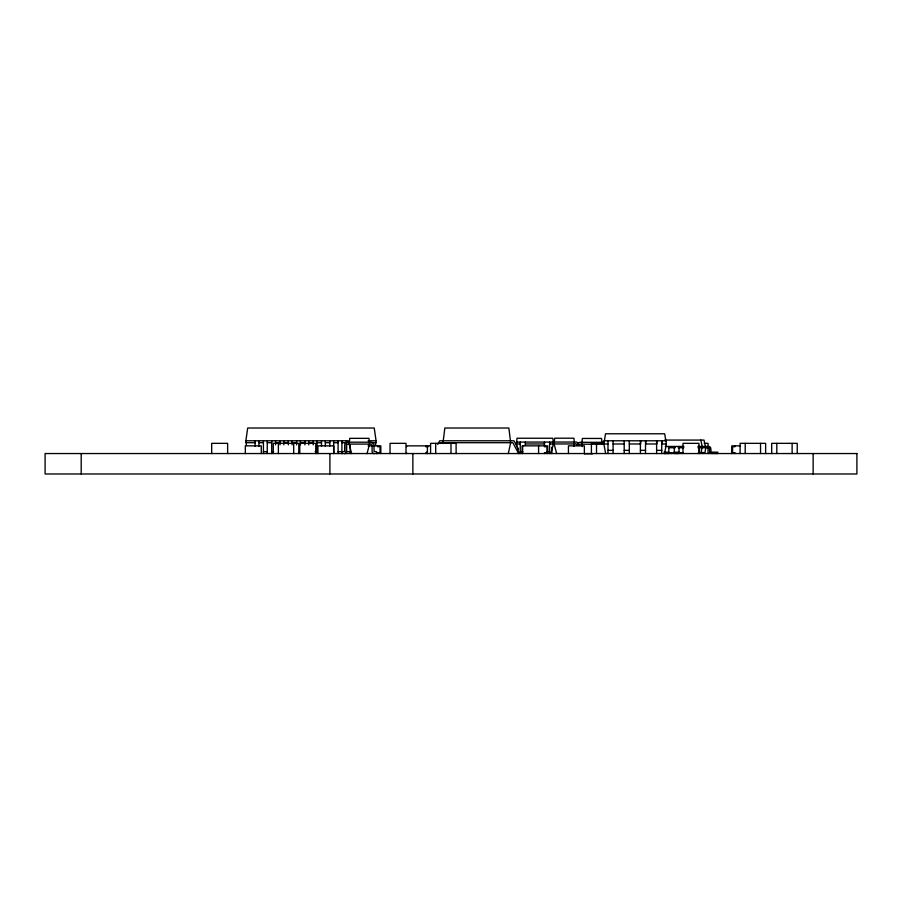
<?xml version="1.0" encoding="UTF-8"?>
<svg xmlns="http://www.w3.org/2000/svg" width="902" height="902" viewBox="0 0 902 902"><rect width="100%" height="100%" fill="white"/><g stroke="black" fill="none" stroke-linecap="round" stroke-linejoin="round"><path stroke-width="1.35" d="M577.269 445.408L577.291 445.058A3.191 3.191 0 0 1 580.042 442.307L603.844 442.307M246.46 445.419L245.874 440.785L247.689 428.022L374.24 428.022L376.066 440.785L375.469 445.419M518.966 453.548L516.418 443.976L517.026 438.237L552.825 438.237L553.433 443.976L550.874 453.548M664.56 453.548L666.386 443.976L664.661 433.772L605.558 433.772L603.833 443.976L605.659 453.548M701.091 452.838L702.173 446.456L700.82 440.075M508.288 453.548L510.667 442.702L508.852 428.022L444.844 428.022L443.017 442.702M367.001 453.661L369.561 444.088L368.952 438.338L349.75 438.338L349.142 444.088L351.69 453.661M573.886 446.332L574.518 443.942L573.909 438.203L554.707 438.203L554.099 443.942L556.647 453.514M437.774 444.404L439.725 440.785L513.971 440.785L518.503 449.23M552.407 442.048L576.22 442.048A3.191 3.191 0 0 1 578.565 443.615M664.797 440.075L704.011 440.075L705.364 446.456M245.874 440.785L348.296 440.785M368.129 440.785L376.066 440.785M603.833 440.785L666.386 440.785M516.418 442.07L553.433 442.07M245.874 442.702L255.119 442.702M258.953 442.702L263.418 442.702M267.251 442.702L271.716 442.702M275.55 442.702L280.015 442.702M283.837 442.702L288.313 442.702M292.135 442.702L296.611 442.702M300.434 442.702L304.899 442.702M308.732 442.702L313.197 442.702M317.03 442.702L321.495 442.702M325.329 442.702L329.794 442.702M333.627 442.702L338.092 442.702M341.914 442.702L346.391 442.702M372.098 442.702L376.066 442.702M440.864 442.702L512.832 442.702L518.65 453.548M603.472 443.344L591.408 443.344L591.408 453.548M704.214 443.344L708.047 443.344L708.047 453.548M516.418 443.976L520.251 443.976M525.347 443.976L544.492 443.976M549.6 443.976L575.803 443.942A1.274 1.274 0 0 1 577.077 445.216M603.833 443.976L607.982 443.976M613.089 443.976L624.195 443.976M629.303 443.976L640.668 443.976L640.668 440.785M666.386 443.976L661.978 443.976L661.978 440.785M603.427 444.201L580.46 444.201A1.274 1.274 0 0 0 579.185 445.475M368.039 445.859L380.824 445.859L380.824 453.548M430.051 445.859L406.622 445.859L406.622 446.715M740.463 445.859L731.781 445.859L731.781 453.548M665.236 446.456L683.863 446.456M697.945 446.456L709.152 446.524A2.3 2.3 0 0 1 710.776 448.159L711.114 452.127L717.744 452.195L717.744 453.48L710.9 453.424A1.793 1.793 0 0 1 709.637 452.15L709.536 448.486L708.814 447.775L697.945 447.73M428.202 446.715L425.812 446.715L425.812 445.859M668.371 447.73L675.418 447.73M678.225 447.73L683.863 447.73M607.982 450.357L613.089 450.357M624.195 450.357L629.303 450.357M640.409 450.357L645.516 450.357M656.622 450.357L661.718 450.357M263.418 451.643L267.251 451.643M271.716 451.643L273.633 451.643M315.114 451.643L317.03 451.643M338.092 451.643L341.914 451.643M346.391 451.643L350.213 451.643M520.251 451.643L522.799 451.643M547.052 451.643L549.6 451.643M664.041 452.195L668.822 452.195M674.256 452.195L679.026 452.195M668.765 452.703L671.167 452.703L671.167 453.548M667.604 452.838L674.583 452.838M678.766 452.838L682.949 452.838M698.295 452.838L704.913 452.838L706.007 446.456M664.041 453.48L668.822 453.48M584.282 453.774L592.637 453.774M582.376 446.591L581.734 444.201L582.342 438.451L601.544 438.451L602.153 444.201M578.994 445.16L578.971 444.799A3.191 3.191 0 0 0 578.881 444.393M813.142 453.548L813.142 473.978M797.233 453.548L797.233 443.344L771.695 443.344L771.695 453.548M792.125 443.344L792.125 453.548M776.802 443.344L776.802 453.548M765.64 453.548L765.64 443.344L740.114 443.344L740.114 453.548M760.533 443.344L760.533 453.548M745.21 443.344L745.21 453.548M734.983 445.859L734.983 446.715L732.582 446.715L732.582 452.703L734.983 452.703L734.983 453.548M702.94 452.274L702.94 453.548M699.456 446.456L699.456 453.48M698.949 453.548L698.949 443.344L682.983 443.344L682.983 453.548M679.026 446.456L679.037 453.48L674.256 453.48L674.256 446.456M668.822 446.456L668.833 453.48M661.718 440.785L661.718 453.548M656.87 440.785L656.87 443.976L645.764 443.976L645.764 440.785M656.622 440.785L656.622 453.548M645.516 440.785L645.516 453.548M640.409 440.785L640.409 453.548M629.303 440.785L629.303 453.548M624.195 440.785L624.195 453.548M613.089 440.785L613.089 453.548M607.982 440.785L607.982 453.548M596.515 443.344L596.515 453.548M584.372 453.548L584.372 445.859L568.44 445.859L568.44 453.548M551.832 447.166L551.832 453.548M549.6 442.07L549.6 453.548M547.717 453.548L547.717 445.859L522.134 445.859L522.134 453.548M544.515 445.859L544.515 446.715L546.916 446.715L546.916 452.703L544.515 452.703L544.515 453.548M544.492 442.07L544.492 445.261M538.584 445.859L538.584 453.548M525.347 442.07L525.347 445.261M522.653 445.859L522.653 453.548M520.251 442.07L520.251 453.548M456.108 453.548L456.108 443.344L430.581 443.344L430.581 453.548M451 443.344L451 453.548M435.689 443.344L435.689 453.548M427.401 445.859L427.401 453.548M427.063 451.643L427.063 453.548M425.812 452.703L425.812 453.548M412.868 453.548L412.868 473.978M406.622 452.703L406.622 453.548M406.001 453.548L406.001 443.344L390.047 443.344L390.047 453.548M377.622 445.859L377.622 446.715L380.024 446.715L380.024 452.703L377.622 452.703L377.622 453.548M376.585 453.661L376.585 451.744L374.037 451.462L374.003 444.945A3.191 3.191 0 0 0 371.252 442.194L347.439 442.194A3.191 3.191 0 0 0 344.688 444.945L344.654 451.507L342.117 451.744L342.117 453.661M350.213 444.855L350.213 453.548M346.391 440.785L346.391 453.548M341.914 440.785L341.914 453.548M338.092 440.785L338.092 453.548M333.853 453.548L333.853 445.859L317.921 445.859L317.921 453.548M333.627 440.785L333.627 453.548M329.794 440.785L329.794 446.208M329.895 453.548L329.895 473.978M325.329 440.785L325.329 446.208M321.495 440.785L321.495 446.208M317.03 440.785L317.03 453.548M315.734 453.548L315.734 443.344L299.78 443.344L299.78 453.548M313.197 440.785L313.197 444.855M308.732 440.785L308.732 444.855M304.899 440.785L304.899 444.855M300.434 440.785L300.434 444.855M298.787 453.548L298.787 443.344L273.261 443.344L273.261 453.548M296.611 440.785L296.611 444.855M293.68 443.344L293.68 453.548M292.135 440.785L292.135 444.855M288.313 440.785L288.313 444.855M283.837 440.785L283.837 444.855M280.015 440.785L280.015 444.855M278.368 443.344L278.368 453.548M275.55 440.785L275.55 444.855M271.716 440.785L271.716 453.548M267.251 440.785L267.251 453.548M263.418 440.785L263.418 453.548M261.276 453.548L261.276 445.859L245.344 445.859L245.344 453.548M258.953 440.785L258.953 446.208M255.119 440.785L255.119 446.208M227.631 453.548L227.631 443.344L211.677 443.344L211.677 453.548M81.203 453.548L81.203 473.978M344.35 453.661A2.232 2.232 0 0 0 346.582 451.428L346.582 445.362A1.274 1.274 0 0 1 347.856 444.088L370.835 444.088A1.274 1.274 0 0 1 372.109 445.362L372.109 451.428A2.232 2.232 0 0 0 374.341 453.661M856.9 453.548L45.1 453.548L45.1 473.978L856.9 473.978L856.9 453.548"/></g></svg>
